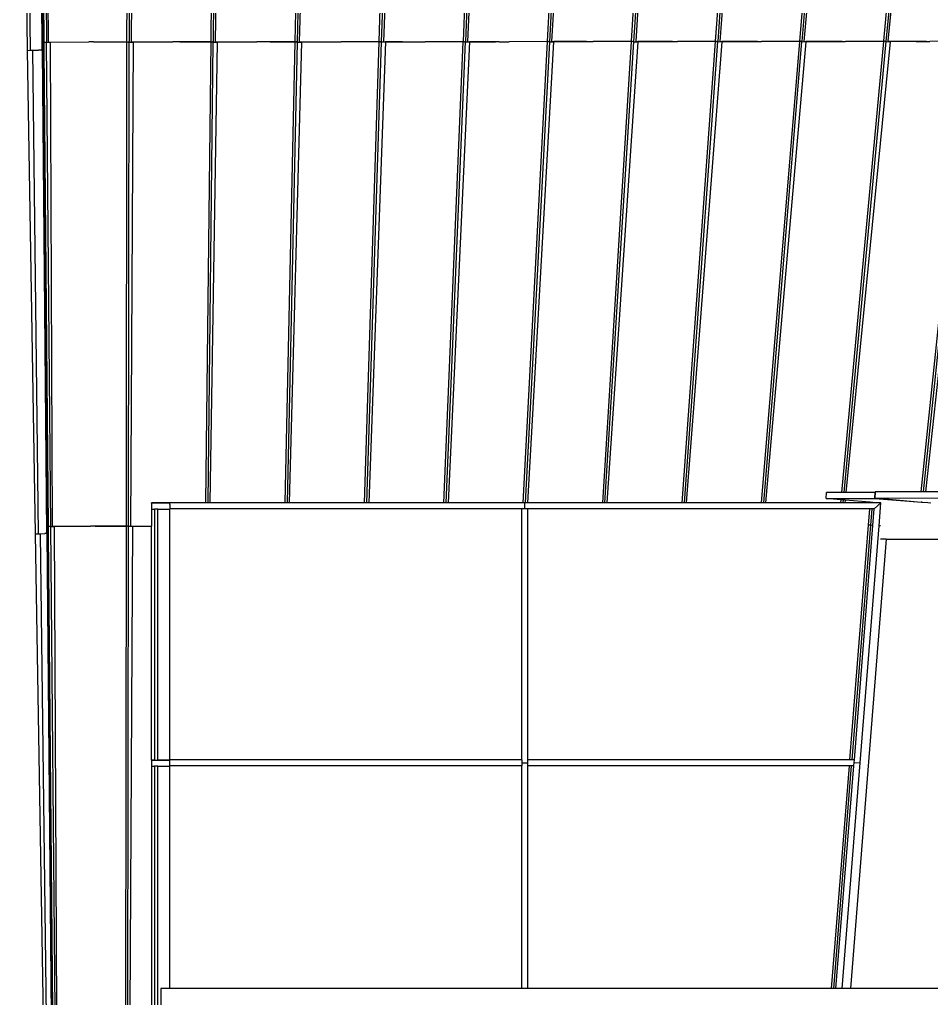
# Model space of a CAD drawing. Extents: x -21493 to 32459, y -48437 to 49697.
# Drawn here: x -12505 to -4994, y 33568 to 41633 of the extents above; entities that cross this region are included whole.
import ezdxf

# ---------------------------------------------------------------- set-up
doc = ezdxf.new("R2010")
doc.units = 0
doc.layers.get('0').update_dxf_attribs({"linetype": 'CONTINUOUS'})
doc.layers.add('SECTIONCUTEDGES', color=7, linetype='CONTINUOUS')

msp = doc.modelspace()

# ---------------------------------------------------------------- linework, layer by layer
for p, q in [((-12280.5, 41444), (-12316.8, 45432.2)), ((-12267.1, 41447.7), (-12285.1, 45433.5)), ((-11618.4, 45435.9), (-11622.9, 41449.3)), ((-11600.3, 41446.2), (-11595.8, 45434.3)), ((-11563.4, 45435.3), (-11586.1, 41448.3)), ((-10885.1, 45436.5), (-10930.2, 41450.1)), ((-10907.6, 41446.9), (-10862.4, 45435.1)), ((-10830, 45435.6), (-10893.4, 41449)), ((-10151.7, 45437.1), (-10237.6, 41450.9)), ((-10215, 41447.6), (-10129, 45435.8)), ((-10096.6, 45436), (-10200.7, 41449.6)), ((-9418.3, 45437.7), (-9544.9, 41451.7)), ((-9522.4, 41448.4), (-9395.6, 45436.5)), ((-9363.2, 45436.3), (-9508.1, 41450.2)), ((-8684.8, 45438.3), (-8852.2, 41452.5)), ((-8829.7, 41449.1), (-8662.2, 45437.2)), ((-8629.8, 45436.7), (-8815.4, 41450.8)), ((-7951.4, 45439), (-8159.5, 41453.4)), ((-8137, 41449.8), (-7928.8, 45438)), ((-7896.4, 45437), (-8122.7, 41451.4)), ((-7218, 45439.6), (-7466.8, 41454.2)), ((-7444.4, 41450.5), (-7195.4, 45438.7)), ((-7163, 45437.4), (-7430, 41452)), ((-6484.6, 45440.2), (-6774.1, 41455)), ((-6751.7, 41451.2), (-6462, 45439.4)), ((-6429.6, 45437.7), (-6737.3, 41452.6)), ((-5751.2, 45440.8), (-6081.3, 41455.8)), ((-6059, 41452), (-5728.6, 45440.1)), ((-5696.2, 45438.1), (-6044.6, 41453.2)), ((-5017.8, 45441.4), (-5388.6, 41456.6)), ((-5366.3, 41452.7), (-4995.1, 45440.8)), ((-4962.8, 45438.4), (-5351.9, 41453.9)), ((-12438.4, 41381.1), (-12504.7, 45363.6)), ((-12461.7, 45364.1), (-12417, 41381)), ((-12356.7, 45365.3), (-12320.5, 41384.2)), ((-12310.1, 41381), (-12346.4, 45365.1)), ((-12339.4, 45365), (-12303.8, 41447)), ((-8852.5, 41452.6), (-8852.6, 41450.3)), ((-8852.2, 41452.5), (-8852.5, 41452.6)), ((-8852.5, 41452.6), (-8852.2, 41452.5)), ((-8852.2, 41452.5), (-8852.2, 41452.4)), ((-8852.2, 41452.5), (-8852.2, 41452.5)), ((-8852.2, 41452.4), (-8841.4, 41450.8)), ((-8159.8, 41453.4), (-8159.9, 41450.9)), ((-8159.5, 41453.3), (-8159.8, 41453.4)), ((-8159.8, 41453.4), (-8159.5, 41453.4)), ((-8159.5, 41453.4), (-8159.5, 41453.3)), ((-8159.5, 41453.3), (-8159.5, 41453.3)), ((-8159.5, 41453.3), (-8148.7, 41451.6)), ((-7467.1, 41454.2), (-7467.2, 41451.5)), ((-7466.8, 41454.2), (-7467.1, 41454.2)), ((-7467.1, 41454.2), (-7466.8, 41454.2)), ((-7466.8, 41454.2), (-7466.8, 41454.1)), ((-7466.8, 41454.2), (-7466.8, 41454.2)), ((-7466.8, 41454.1), (-7456, 41452.4)), ((-7450.3, 41451.4), (-7456, 41452.4)), ((-6774.4, 41455), (-6774.6, 41452.1)), ((-6774.1, 41455), (-6774.4, 41455)), ((-6774.4, 41455), (-6774.1, 41455)), ((-6774.1, 41455), (-6774.1, 41454.9)), ((-6774.1, 41455), (-6774.1, 41455)), ((-6774.1, 41454.9), (-6763.3, 41453.2)), ((-6756.2, 41451.9), (-6763.3, 41453.2)), ((-6763.3, 41453.2), (-6755.9, 41451.9)), ((-6737.3, 41452.6), (-6719.9, 41451.7)), ((-6737.3, 41452.6), (-6617.4, 41452.5)), ((-6617.4, 41452.5), (-6617.5, 41451.9)), ((-6617.4, 41452.5), (-6506.3, 41452.3)), ((-6081.9, 41452.7), (-6396.9, 37651.1)), ((-6081.9, 41452.7), (-6393.8, 41452.2)), ((-6081.6, 41455.8), (-6081.9, 41452.7)), ((-6081.4, 41455.8), (-6081.6, 41455.8)), ((-6081.6, 41455.8), (-6081.3, 41455.8)), ((-6081.4, 41455.8), (-6081.4, 41455.7)), ((-6081.3, 41455.8), (-6081.4, 41455.8)), ((-6081.4, 41455.7), (-6070.6, 41453.9)), ((-6062, 41452.4), (-6070.6, 41453.9)), ((-6070.6, 41453.9), (-6061.6, 41452.4)), ((-6061.6, 41452.4), (-6062, 41452.4)), ((-6060.5, 41452.2), (-6062, 41452.4)), ((-6061.6, 41452.4), (-6059.9, 41452.1)), ((-6044.6, 41453.2), (-6027.2, 41452.1)), ((-6044.6, 41453.2), (-5924.6, 41453)), ((-5924.6, 41453), (-5924.7, 41452.4)), ((-5813.5, 41452.6), (-5924.7, 41452.4)), ((-5924.6, 41453), (-5813.5, 41452.9)), ((-5813.5, 41452.6), (-5813.5, 41452.9)), ((-5813.5, 41452.9), (-5790.8, 41452.8)), ((-5790.8, 41452.6), (-5813.5, 41452.6)), ((-5790.8, 41452.8), (-5790.8, 41452.6)), ((-5790.8, 41452.8), (-5729.9, 41452.7)), ((-5729.9, 41452.7), (-5790.8, 41452.6)), ((-5389.2, 41453.3), (-5735.1, 37736.3)), ((-5729.9, 41452.7), (-5701.1, 41452.7)), ((-5713.7, 37736.3), (-5367.8, 41452.9)), ((-5389.2, 41453.3), (-5701.1, 41452.7)), ((-5388.9, 41456.7), (-5389.2, 41453.3)), ((-5388.6, 41456.6), (-5388.9, 41456.7)), ((-5388.9, 41456.7), (-5388.6, 41456.6)), ((-5388.6, 41456.6), (-5388.6, 41456.6)), ((-5388.6, 41456.6), (-5388.6, 41456.6)), ((-5388.6, 41456.6), (-5377.9, 41454.7)), ((-5367.8, 41452.9), (-5377.9, 41454.7)), ((-5377.9, 41454.7), (-5367.2, 41452.8)), ((-5367.2, 41452.8), (-5367.8, 41452.9)), ((-5367.2, 41452.8), (-5366.3, 41452.7)), ((-5366.3, 41452.7), (-5335, 41450.4)), ((-5351.9, 41453.9), (-5334.5, 41452.5)), ((-5351.9, 41453.9), (-5231.8, 41453.6)), ((-5231.9, 41452.8), (-5334.5, 41452.6)), ((-5334.5, 41452.5), (-5334.3, 41452.5)), ((-5231.8, 41453.6), (-5231.9, 41452.8)), ((-5120.7, 41453), (-5231.9, 41452.8)), ((-5231.8, 41453.6), (-5120.7, 41453.4)), ((-5120.7, 41453), (-5120.7, 41453.4)), ((-5120.7, 41453.4), (-5119.5, 41453.4)), ((-5119.5, 41453), (-5120.7, 41453)), ((-5119.5, 41453.4), (-5119.5, 41453)), ((-5119.5, 41453.4), (-5118.8, 41453.4)), ((-5118.8, 41453), (-5119.5, 41453)), ((-5118.8, 41453), (-5118.8, 41453.4)), ((-5118.8, 41453.4), (-5097.9, 41453.4)), ((-5097.9, 41453.1), (-5118.8, 41453)), ((-5097.9, 41453.4), (-5097.9, 41453.1)), ((-5097.9, 41453.4), (-5033.6, 41453.2)), ((-5033.6, 41453.2), (-5097.9, 41453.1)), ((-4696.5, 41454), (-5080, 37741)), ((-5058.5, 37741), (-4675, 41453.6)), ((-5033.6, 41453.2), (-5008.4, 41453.2)), ((-4696.5, 41454), (-5008.4, 41453.2)), ((-12439.6, 41379.7), (-12438.4, 41381.1)), ((-12438.4, 41379.8), (-12439.6, 41379.7)), ((-12373.2, 37396.4), (-12439.6, 41379.7)), ((-12438.4, 41379.8), (-12438.4, 41381.1)), ((-12438.4, 41379.4), (-12398.2, 41380)), ((-12438.4, 41379.4), (-12438.4, 41379.8)), ((-12417, 41381), (-12398.2, 41381.1)), ((-12398.2, 41381.1), (-12348.6, 41381.3)), ((-12398.2, 41381.1), (-12398.2, 41380)), ((-12398.2, 41380), (-12351.8, 37397)), ((-12324.4, 41381.4), (-12348.6, 41381.5)), ((-12324.4, 41381.4), (-12318.4, 41381.4)), ((-12318.4, 41381.3), (-12324.4, 41381.4)), ((-12320.5, 41384.2), (-12318.4, 41383.5)), ((-12318.4, 41383.5), (-12318.4, 41381.4)), ((-12318.4, 41383.5), (-12310.9, 41381.2)), ((-12318.4, 41381.4), (-12318.4, 41381.3)), ((-12318.4, 41381.3), (-12282.2, 37400.3)), ((-12274.7, 37397), (-12310.9, 41381.2)), ((-12310.9, 41381.2), (-12310.1, 41381)), ((-12310.1, 41381), (-12304.1, 41381.1)), ((-12304.7, 41446.9), (-12303.8, 41447)), ((-12304.7, 41446.9), (-12304.1, 41381.1)), ((-12303.8, 41446.8), (-12304.7, 41446.9)), ((-12304.1, 41381.1), (-12268.4, 37458.9)), ((-12303.8, 41447), (-12303.8, 41446.8)), ((-12282.7, 41444.1), (-12303.8, 41446.8)), ((-12303.8, 41446.8), (-12281.5, 41444.2)), ((-12281.5, 41444.2), (-12282.7, 41444.1)), ((-12246.4, 37455.9), (-12282.7, 41444.1)), ((-12281.5, 41444.2), (-12280.5, 41444)), ((-12280.5, 41444), (-12250.5, 41445.4)), ((-12267.1, 41447.7), (-12250, 41447.8)), ((-12250.5, 41445.4), (-12250, 41445.4)), ((-12232.8, 37459.7), (-12250.5, 41445.4)), ((-12250, 41447.8), (-11935.2, 41448.1)), ((-11897, 41448.1), (-11935.2, 41448.1)), ((-11897, 41448.1), (-11790.9, 41448.2)), ((-11790.9, 41448), (-11897, 41448.1)), ((-11790.9, 41448.2), (-11790.9, 41448)), ((-11790.9, 41448.2), (-11787.5, 41448.2)), ((-11787.5, 41448), (-11790.9, 41448)), ((-11787.5, 41448.2), (-11709.5, 41448.3)), ((-11787.5, 41448), (-11787.5, 41448.2)), ((-11709.5, 41447.9), (-11787.5, 41448)), ((-11709.5, 41448.3), (-11709.5, 41447.9)), ((-11709.5, 41448.3), (-11666.7, 41448.3)), ((-11666.7, 41447.9), (-11709.5, 41447.9)), ((-11666.7, 41448.3), (-11623.2, 41448.4)), ((-11666.7, 41448.3), (-11666.7, 41447.9)), ((-11623.2, 41447.8), (-11666.7, 41447.9)), ((-11623.2, 41447.8), (-11627.7, 37461.2)), ((-11623.2, 41449.2), (-11622.9, 41449.3)), ((-11622.9, 41449.2), (-11623.2, 41449.2)), ((-11623.2, 41449.2), (-11623.2, 41448.4)), ((-11623.2, 41448.4), (-11623.2, 41447.8)), ((-11622.9, 41449.3), (-11622.9, 41449.2)), ((-11622.9, 41449.2), (-11622.9, 41449.1)), ((-11622.9, 41449.1), (-11612.1, 41447.7)), ((-11601.8, 41446.3), (-11612.1, 41447.7)), ((-11612.1, 41447.7), (-11601.2, 41446.3)), ((-11606.3, 37458.1), (-11601.8, 41446.3)), ((-11601.2, 41446.3), (-11601.8, 41446.3)), ((-11601.2, 41446.3), (-11600.3, 41446.2)), ((-11600.3, 41446.2), (-11568.9, 41447.2)), ((-11568.9, 41447.2), (-11591.9, 37460.3)), ((-11586.1, 41448.3), (-11568.6, 41448.4)), ((-11568.9, 41447.2), (-11568.6, 41447.2)), ((-11568.6, 41448.4), (-11242.5, 41448.6)), ((-11185.1, 41448.6), (-11242.5, 41448.6)), ((-11185.1, 41448.6), (-10930.5, 41448.8)), ((-10930.6, 41448.5), (-11185.1, 41448.6)), ((-10930.6, 41448.5), (-10973.6, 37651.1)), ((-10952.2, 37651.1), (-10909.1, 41447)), ((-10876.2, 41447.5), (-10936.9, 37651.1)), ((-10930.5, 41448.8), (-10930.6, 41448.5)), ((-10930.2, 41450), (-10930.5, 41450.1)), ((-10930.5, 41450.1), (-10930.2, 41450.1)), ((-10930.5, 41450.1), (-10930.5, 41448.8)), ((-10930.2, 41450.1), (-10930.2, 41450)), ((-10930.2, 41450), (-10930.2, 41449.9)), ((-10930.2, 41449.9), (-10919.4, 41448.5)), ((-10909.1, 41447), (-10919.4, 41448.5)), ((-10919.4, 41448.5), (-10908.6, 41447)), ((-10908.6, 41447), (-10909.1, 41447)), ((-10908.6, 41447), (-10907.6, 41446.9)), ((-10907.6, 41446.9), (-10876.2, 41447.5)), ((-10893.4, 41449), (-10876, 41449)), ((-10876.2, 41447.5), (-10876, 41447.5)), ((-10876, 41449), (-10549.9, 41449.1)), ((-10442, 41449.1), (-10549.9, 41449.1)), ((-10442, 41449.1), (-10237.9, 41449.2)), ((-10237.9, 41449.1), (-10442, 41449.1)), ((-10237.9, 41449.1), (-10319.8, 37651.1)), ((-10298.3, 37651.1), (-10216.5, 41447.7)), ((-10183.6, 41447.9), (-10283.1, 37651.1)), ((-10237.6, 41450.8), (-10237.9, 41450.9)), ((-10237.9, 41450.9), (-10237.6, 41450.9)), ((-10237.9, 41450.9), (-10237.9, 41449.2)), ((-10237.9, 41449.2), (-10237.9, 41449.1)), ((-10237.6, 41450.9), (-10237.6, 41450.8)), ((-10237.6, 41450.8), (-10237.6, 41450.8)), ((-10237.6, 41450.8), (-10227.5, 41449.4)), ((-10224.1, 41448.9), (-10227.5, 41449.4)), ((-10216.5, 41447.7), (-10224.1, 41448.9)), ((-10224.1, 41448.9), (-10215.9, 41447.8)), ((-10224.1, 41448.9), (-10224.1, 41448.9)), ((-10215.9, 41447.8), (-10216.5, 41447.7)), ((-10215.9, 41447.8), (-10215, 41447.6)), ((-10215, 41447.6), (-10183.6, 41447.9)), ((-10200.7, 41449.6), (-10183.3, 41449.6)), ((-10183.6, 41447.9), (-10183.3, 41447.9)), ((-10183.3, 41449.6), (-9857.2, 41449.6)), ((-9545.2, 41449.7), (-9857.2, 41449.6)), ((-9545.2, 41449.7), (-9665.9, 37651.1)), ((-9644.5, 37651.1), (-9523.9, 41448.5)), ((-9490.9, 41448.3), (-9629.3, 37651.1)), ((-9544.9, 41451.7), (-9545.2, 41451.7)), ((-9545.2, 41451.7), (-9544.9, 41451.7)), ((-9545.2, 41451.7), (-9545.2, 41449.7)), ((-9544.9, 41451.7), (-9544.9, 41451.6)), ((-9544.9, 41451.7), (-9544.9, 41451.7)), ((-9544.9, 41451.6), (-9536.4, 41450.4)), ((-9531.8, 41449.7), (-9536.4, 41450.4)), ((-9531.5, 41449.7), (-9531.8, 41449.7)), ((-9531.5, 41449.6), (-9531.5, 41449.7)), ((-9531.5, 41449.6), (-9531.5, 41449.7)), ((-9523.9, 41448.5), (-9531.5, 41449.6)), ((-9531.5, 41449.6), (-9523.1, 41448.5)), ((-9523.1, 41448.5), (-9523.9, 41448.5)), ((-9523.1, 41448.5), (-9522.4, 41448.4)), ((-9522.4, 41448.4), (-9490.9, 41448.3)), ((-9508.1, 41450.2), (-9351.1, 41450.2)), ((-9508.1, 41450.2), (-9490.6, 41450)), ((-9490.9, 41448.3), (-9490.7, 41448.3)), ((-9351.1, 41450.2), (-9490.6, 41450.1)), ((-9490.6, 41450), (-9490.4, 41450)), ((-9351.1, 41450.2), (-9164.5, 41450.1)), ((-8852.6, 41450.3), (-9164.5, 41450.1)), ((-8852.6, 41450.3), (-9012.1, 37651.1)), ((-8990.7, 37651.1), (-8831.2, 41449.2)), ((-8798.3, 41448.6), (-8975.4, 37651.1)), ((-8838, 41450.3), (-8841.4, 41450.8)), ((-8837.8, 41450.3), (-8838, 41450.3)), ((-8831.2, 41449.2), (-8837.8, 41450.3)), ((-8837.8, 41450.3), (-8830.6, 41449.2)), ((-8830.6, 41449.2), (-8831.2, 41449.2)), ((-8830.6, 41449.2), (-8829.7, 41449.1)), ((-8829.7, 41449.1), (-8798.3, 41448.6)), ((-8815.4, 41450.8), (-8797.9, 41450.5)), ((-8815.4, 41450.8), (-8695.7, 41450.7)), ((-8798.3, 41448.6), (-8798, 41448.6)), ((-8695.8, 41450.6), (-8797.9, 41450.5)), ((-8797.9, 41450.5), (-8797.7, 41450.5)), ((-8695.7, 41450.7), (-8695.8, 41450.6)), ((-8584.6, 41450.7), (-8695.8, 41450.6)), ((-8695.7, 41450.7), (-8584.6, 41450.7)), ((-8555.3, 41450.7), (-8584.6, 41450.7)), ((-8584.6, 41450.7), (-8584.6, 41450.7)), ((-8555.3, 41450.7), (-8471.9, 41450.6)), ((-8159.9, 41450.9), (-8471.9, 41450.6)), ((-8159.9, 41450.9), (-8358.3, 37651.1)), ((-8336.8, 37651.1), (-8138.5, 41450)), ((-8105.6, 41449), (-8321.6, 37651.1)), ((-8144.2, 41450.9), (-8148.7, 41451.6)), ((-8144, 41450.9), (-8144.2, 41450.9)), ((-8138.5, 41450), (-8144, 41450.9)), ((-8144, 41450.9), (-8137.9, 41449.9)), ((-8137.9, 41449.9), (-8138.5, 41450)), ((-8137.9, 41449.9), (-8137, 41449.8)), ((-8137, 41449.8), (-8105.6, 41449)), ((-8122.7, 41451.4), (-8105.3, 41450.9)), ((-8122.7, 41451.4), (-8003, 41451.3)), ((-8105.6, 41449), (-8105.4, 41449)), ((-8003, 41451), (-8105.3, 41450.9)), ((-8105.3, 41450.9), (-8105, 41450.9)), ((-8003, 41451.3), (-8003, 41451)), ((-8003, 41451.3), (-7891.9, 41451.2)), ((-7891.9, 41451.1), (-8003, 41451)), ((-7891.9, 41451.1), (-7891.9, 41451.2)), ((-7869.2, 41451.2), (-7891.9, 41451.1)), ((-7891.9, 41451.2), (-7869.2, 41451.2)), ((-7869.2, 41451.2), (-7869.2, 41451.2)), ((-7834.1, 41451.2), (-7869.2, 41451.2)), ((-7869.2, 41451.2), (-7834.1, 41451.2)), ((-7834.1, 41451.2), (-7779.2, 41451.1)), ((-7467.2, 41451.5), (-7779.2, 41451.1)), ((-7467.2, 41451.5), (-7704.5, 37651.1)), ((-7683, 37651.1), (-7445.9, 41450.7)), ((-7413, 41449.3), (-7667.8, 37651.1)), ((-7450, 41451.4), (-7450.3, 41451.4)), ((-7445.9, 41450.7), (-7450, 41451.4)), ((-7450, 41451.4), (-7445.3, 41450.7)), ((-7445.3, 41450.7), (-7445.9, 41450.7)), ((-7445.3, 41450.7), (-7444.4, 41450.5)), ((-7444.4, 41450.5), (-7413, 41449.3)), ((-7430, 41452), (-7412.6, 41451.3)), ((-7430, 41452), (-7407.8, 41452)), ((-7413, 41449.3), (-7412.7, 41449.3)), ((-7407.9, 41451.4), (-7412.6, 41451.3)), ((-7412.6, 41451.3), (-7412.4, 41451.3)), ((-7407.9, 41451.4), (-7407.8, 41452)), ((-7128.1, 41451.7), (-7407.9, 41451.4)), ((-7407.8, 41452), (-7128.1, 41451.7)), ((-7128.1, 41451.7), (-7086.5, 41451.6)), ((-6774.6, 41452.1), (-7086.5, 41451.6)), ((-6774.6, 41452.1), (-7050.7, 37651.1)), ((-7029.2, 37651.1), (-6753.2, 41451.4)), ((-6720.3, 41449.7), (-7014, 37651.1)), ((-6755.9, 41451.9), (-6756.2, 41451.9)), ((-6753.2, 41451.4), (-6756.2, 41451.9)), ((-6755.9, 41451.9), (-6752.6, 41451.4)), ((-6752.6, 41451.4), (-6753.2, 41451.4)), ((-6752.6, 41451.4), (-6751.7, 41451.2)), ((-6751.7, 41451.2), (-6720.3, 41449.7)), ((-6720.3, 41449.7), (-6720.1, 41449.7)), ((-6617.5, 41451.9), (-6719.9, 41451.8)), ((-6719.9, 41451.7), (-6719.7, 41451.7)), ((-6506.3, 41452.1), (-6617.5, 41451.9)), ((-6506.3, 41452.1), (-6506.3, 41452.3)), ((-6506.3, 41452.3), (-6483.6, 41452.3)), ((-6483.6, 41452.1), (-6506.3, 41452.1)), ((-6483.6, 41452.3), (-6483.6, 41452.1)), ((-6483.6, 41452.3), (-6427.7, 41452.2)), ((-6427.7, 41452.2), (-6483.6, 41452.1)), ((-6427.7, 41452.2), (-6393.8, 41452.2)), ((-6375.4, 37651.1), (-6060.5, 41452.2)), ((-6027.6, 41450.1), (-6360.1, 37651.1)), ((-6059.9, 41452.1), (-6060.5, 41452.2)), ((-6059.9, 41452.1), (-6059, 41452)), ((-6059, 41452), (-6027.6, 41450.1)), ((-6027.6, 41450.1), (-6027.4, 41450)), ((-5924.7, 41452.4), (-6027.2, 41452.2)), ((-6027.2, 41452.1), (-6027, 41452.1)), ((-5335, 41450.4), (-5698, 37736.3)), ((-5335, 41450.4), (-5334.7, 41450.4)), ((-4642.3, 41450.8), (-5042.8, 37741)), ((-5861, 37686.5), (-5857.8, 37736.4)), ((-5861, 37686.5), (-5461, 37686.3)), ((-5740.7, 37677.1), (-5861, 37686.5)), ((-5735.1, 37736.3), (-5857.8, 37736.4)), ((-5740.7, 37677.1), (-5743.1, 37651.1)), ((-5719.4, 37675.4), (-5740.7, 37677.1)), ((-5713.7, 37736.3), (-5735.1, 37736.3)), ((-5721.6, 37651.1), (-5719.4, 37675.4)), ((-5704.1, 37674.2), (-5719.4, 37675.4)), ((-5698, 37736.3), (-5713.7, 37736.3)), ((-5704.1, 37674.2), (-5706.3, 37651.1)), ((-5499.5, 37658.1), (-5704.1, 37674.2)), ((-5457.8, 37736.1), (-5698, 37736.3)), ((-5460.6, 37691.4), (-5461, 37686.3)), ((-5461, 37686.3), (-5073.6, 37655.8)), ((-5460.6, 37691.4), (-5457.3, 37736.1)), ((-5457.8, 37736.1), (-5460.6, 37691.4)), ((-5460.6, 37691.4), (-5077.9, 37656.9)), ((-5460.6, 37691.4), (-4806.8, 37691)), ((-5457.3, 37736.1), (-5457.8, 37736.1)), ((-5457.3, 37736.1), (-5457, 37741.3)), ((-5080, 37741), (-5457, 37741.3)), ((-5058.5, 37741), (-5080, 37741)), ((-5042.8, 37741), (-5058.5, 37741)), ((-4803.2, 37740.8), (-5042.8, 37741)), ((-11417.6, 37651.1), (-11342.6, 37651.1)), ((-11417.6, 37651), (-11417.6, 37651.1)), ((-11417.6, 37650.3), (-11417.6, 37651)), ((-11417.6, 37649.3), (-11417.6, 37650.3)), ((-11341.7, 37650.3), (-11417.6, 37650.3)), ((-11417.6, 37648.6), (-11417.6, 37649.3)), ((-11340.7, 37649.3), (-11417.6, 37649.3)), ((-11417.6, 37598.6), (-11417.6, 37460.4)), ((-11342.6, 37651.1), (-11267.6, 37651.1)), ((-11267.6, 37650.3), (-11341.7, 37650.3)), ((-11267.6, 37649.3), (-11340.7, 37649.3)), ((-11267.6, 37651.1), (-11267.6, 37650.3)), ((-10973.6, 37651.1), (-11267.6, 37651.1)), ((-11267.6, 37650.3), (-11267.6, 37649.3)), ((-11267.6, 37648.6), (-11267.6, 37649.3)), ((-11267.6, 35533.8), (-11267.6, 37598.6)), ((-8367.6, 37601.1), (-11267.5, 37601.1)), ((-10952.2, 37651.1), (-10973.6, 37651.1)), ((-10936.9, 37651.1), (-10952.2, 37651.1)), ((-10319.8, 37651.1), (-10936.9, 37651.1)), ((-10298.3, 37651.1), (-10319.8, 37651.1)), ((-10283.1, 37651.1), (-10298.3, 37651.1)), ((-9665.9, 37651.1), (-10283.1, 37651.1)), ((-9644.5, 37651.1), (-9665.9, 37651.1)), ((-9629.3, 37651.1), (-9644.5, 37651.1)), ((-9012.1, 37651.1), (-9629.3, 37651.1)), ((-8990.7, 37651.1), (-9012.1, 37651.1)), ((-8975.4, 37651.1), (-8990.7, 37651.1)), ((-8358.3, 37651.1), (-8975.4, 37651.1)), ((-8342.6, 37601.1), (-8367.6, 37601.1)), ((-8367.6, 35533.8), (-8367.6, 37601.1)), ((-8342.6, 37651.1), (-8358.3, 37651.1)), ((-8342.6, 37601.1), (-8342.6, 37651.1)), ((-8336.8, 37651.1), (-8342.6, 37651.1)), ((-8317.6, 37601.1), (-8342.6, 37601.1)), ((-8321.6, 37651.1), (-8336.8, 37651.1)), ((-7704.5, 37651.1), (-8321.6, 37651.1)), ((-8317.6, 35533.8), (-8317.6, 37601.1)), ((-5504, 37601.1), (-8317.6, 37601.1)), ((-7683, 37651.1), (-7704.5, 37651.1)), ((-7667.8, 37651.1), (-7683, 37651.1)), ((-7050.7, 37651.1), (-7667.8, 37651.1)), ((-7029.2, 37651.1), (-7050.7, 37651.1)), ((-7014, 37651.1), (-7029.2, 37651.1)), ((-6396.9, 37651.1), (-7014, 37651.1)), ((-6375.4, 37651.1), (-6396.9, 37651.1)), ((-6360.1, 37651.1), (-6375.4, 37651.1)), ((-5743.1, 37651.1), (-6360.1, 37651.1)), ((-5721.6, 37651.1), (-5743.1, 37651.1)), ((-5706.3, 37651.1), (-5721.6, 37651.1)), ((-5500, 37651.1), (-5706.3, 37651.1)), ((-5504, 37601.1), (-5514.4, 37468.6)), ((-5482, 37601.1), (-5504, 37601.1)), ((-5499.5, 37658.1), (-5500, 37651.1)), ((-5478, 37651.1), (-5500, 37651.1)), ((-5499.5, 37658.1), (-5477.6, 37656.4)), ((-5492.5, 37466.9), (-5482, 37601.1)), ((-5464.5, 37601.1), (-5482, 37601.1)), ((-5478, 37651.1), (-5477.6, 37656.4)), ((-5410.5, 37651.1), (-5478, 37651.1)), ((-5477.6, 37656.4), (-5410.5, 37651.1)), ((-5475.3, 37465.5), (-5464.5, 37601.1)), ((-5410.5, 37651.1), (-5464.5, 37601.1)), ((-5425.4, 37461.6), (-5410.4, 37651.1)), ((-5410.5, 37651.1), (-5410.4, 37651.1)), ((-5410.4, 37651.1), (-5409.8, 37651.1)), ((-5073.6, 37655.8), (-5078, 37656.6)), ((-5067.4, 37654.7), (-5073.6, 37655.8)), ((-5067.4, 37654.7), (-5067.2, 37656.9)), ((-5022.6, 37650.8), (-5067.4, 37654.7)), ((-4999.7, 37648.9), (-5022.6, 37650.8)), ((-12269.3, 37458.9), (-12268.4, 37458.9)), ((-12268.4, 37458.8), (-12269.3, 37458.9)), ((-12269.3, 37458.9), (-12268.7, 37397.1)), ((-12268.4, 37458.9), (-12268.4, 37458.8)), ((-12248.5, 37456), (-12268.4, 37458.8)), ((-12268.4, 37458.8), (-12247.3, 37456.1)), ((-12247.3, 37456.1), (-12248.5, 37456)), ((-12212.2, 33467.9), (-12248.5, 37456)), ((-12247.3, 37456.1), (-12246.4, 37455.9)), ((-12246.4, 37455.9), (-12215.9, 37457.2)), ((-12232.8, 37459.7), (-12215.4, 37459.7)), ((-12215.9, 37457.2), (-12215.4, 37457.3)), ((-12198.5, 33471.6), (-12215.9, 37457.2)), ((-12215.4, 37459.7), (-11919.9, 37460)), ((-11881.3, 37460), (-11919.9, 37460)), ((-11881.3, 37460), (-11627.9, 37460.3)), ((-11627.9, 37459.8), (-11881.3, 37460)), ((-11627.9, 37459.8), (-11632.4, 33473.2)), ((-11627.7, 37461.2), (-11627.9, 37461.2)), ((-11627.9, 37461.2), (-11627.7, 37461.2)), ((-11627.9, 37461.2), (-11627.9, 37460.3)), ((-11627.9, 37460.3), (-11627.9, 37459.8)), ((-11627.7, 37461.2), (-11627.7, 37461.1)), ((-11627.7, 37461.2), (-11627.7, 37461.2)), ((-11627.7, 37461.1), (-11617.4, 37459.7)), ((-11614.4, 37459.2), (-11617.4, 37459.7)), ((-11614, 37459.2), (-11614.4, 37459.2)), ((-11607.7, 37458.2), (-11614, 37459.2)), ((-11614, 37459.2), (-11607.1, 37458.3)), ((-11614, 37459.2), (-11614, 37459.2)), ((-11612.2, 33470.1), (-11607.7, 37458.2)), ((-11607.1, 37458.3), (-11607.7, 37458.2)), ((-11607.1, 37458.3), (-11606.3, 37458.1)), ((-11606.3, 37458.1), (-11574.4, 37459.1)), ((-11574.4, 37459.1), (-11597.7, 33472.2)), ((-11591.9, 37460.3), (-11574.1, 37460.3)), ((-11574.4, 37459.1), (-11574.1, 37459.1)), ((-11574.1, 37460.3), (-11417.6, 37460.4)), ((-11417.6, 35533.8), (-11417.6, 37460.4)), ((-5514, 37468.6), (-5668.5, 35533.8)), ((-5647.7, 35533.8), (-5493.4, 37467)), ((-5628.1, 35533.8), (-5475.3, 37465.5)), ((-5579.9, 35508.8), (-5425.4, 37461.6)), ((-5514, 37468.6), (-5514.4, 37468.6)), ((-5493.4, 37467), (-5514, 37468.6)), ((-5492.5, 37466.9), (-5493.4, 37467)), ((-5475.3, 37465.5), (-5492.5, 37466.9)), ((-5413.2, 37460.7), (-5425.4, 37461.6)), ((-5413.2, 37460.7), (-5413.1, 37460.6)), ((-12374, 37395.8), (-12373.2, 37396.4)), ((-12373.2, 37395.8), (-12374, 37395.8)), ((-12307.7, 33412.2), (-12374, 37395.8)), ((-12373.2, 37395.8), (-12373.2, 37396.4)), ((-12373.2, 37395.5), (-12334.1, 37395.9)), ((-12373.2, 37395.5), (-12373.2, 37395.8)), ((-12351.8, 37397), (-12334.1, 37397.1)), ((-12334.1, 37397.1), (-12297.7, 37397.3)), ((-12334.1, 37397.1), (-12334.1, 37395.9)), ((-12334.1, 37395.9), (-12286.2, 33413.1)), ((-12280.1, 37397.4), (-12297.7, 37397.4)), ((-12282.2, 37400.3), (-12280.2, 37399.4)), ((-12280.2, 37399.4), (-12280.1, 37397.4)), ((-12280.2, 37399.4), (-12275.2, 37397.2)), ((-12280.1, 37397.4), (-12243.9, 33416.4)), ((-12238.9, 33413.1), (-12275.2, 37397.2)), ((-12275.2, 37397.2), (-12274.7, 37397)), ((-12274.7, 37397), (-12268.7, 37397.1)), ((-12268.7, 37397.1), (-12233, 33470.9)), ((-5365.6, 37351.1), (-5661, 33651.1)), ((-5365.6, 37351.1), (-5414.6, 37351.1)), ((-5365.6, 37351.1), (-4789.5, 37351.1)), ((-11417.6, 35531.9), (-11417.6, 35533.8)), ((-11417.6, 35531.9), (-11392.1, 35531.9)), ((-11417.6, 35531.3), (-11417.6, 35531.9)), ((-11367.1, 35531.9), (-11267.6, 35531.9)), ((-8367.6, 35533.8), (-11267.6, 35533.8)), ((-11267.6, 35531.9), (-11267.6, 35533.8)), ((-11267.6, 35531.9), (-11267.6, 35531.3)), ((-8367.6, 35533.8), (-8367.6, 35508.8)), ((-8367.6, 35508.8), (-8317.6, 35508.8)), ((-8367.6, 35508.8), (-8367.6, 35483.8)), ((-8317.6, 35508.8), (-8317.6, 35533.8)), ((-5668.5, 35533.8), (-8317.6, 35533.8)), ((-8317.6, 35483.8), (-8317.6, 35508.8)), ((-5730.6, 33651.1), (-5579.9, 35508.8)), ((-5647.7, 35533.8), (-5668.5, 35533.8)), ((-5628.1, 35533.8), (-5647.7, 35533.8)), ((-5632.1, 35483.8), (-5629.8, 35512.8)), ((-5629.8, 35512.8), (-5628.1, 35533.8)), ((-5629.8, 35512.8), (-5579.9, 35508.8)), ((-11417.6, 35481.3), (-11417.6, 33472.3)), ((-8367.6, 35483.8), (-11267.6, 35483.8)), ((-11267.6, 33651.1), (-11267.6, 35481.3)), ((-8367.6, 33651.1), (-8367.6, 35483.8)), ((-5672.5, 35483.8), (-8317.6, 35483.8)), ((-8317.6, 33651.1), (-8317.6, 35483.8)), ((-5672.5, 35483.8), (-5818.8, 33651.1)), ((-5798, 33651.1), (-5651.7, 35483.8)), ((-5780.8, 33651.1), (-5632.1, 35483.8)), ((-5651.7, 35483.8), (-5672.5, 35483.8)), ((-5632.1, 35483.8), (-5651.7, 35483.8))]:
    msp.add_line(p, q)
at = {"layer": 'SECTIONCUTEDGES'}
for p, q in [((-11417.6, 37648.6), (-11417.6, 37601.1)), ((-11340.1, 37648.6), (-11417.6, 37648.6)), ((-11417.6, 37601.1), (-11417.6, 37598.6)), ((-11417.6, 37598.6), (-11392.1, 37598.6)), ((-11392.1, 37598.6), (-11392.1, 35531.9)), ((-11367.1, 37598.6), (-11392.1, 37598.6)), ((-11367.1, 35531.9), (-11367.1, 37598.6)), ((-11367.1, 37598.6), (-11267.6, 37598.6)), ((-11267.6, 37648.6), (-11340.1, 37648.6)), ((-11267.6, 37637.7), (-11267.6, 37648.6)), ((-11267.6, 37637.7), (-11267.5, 37601.1)), ((-11267.6, 37598.6), (-11267.5, 37601.1)), ((-11392.1, 35531.3), (-11417.6, 35531.3)), ((-11417.6, 35531.3), (-11417.6, 35508.8)), ((-11417.6, 35508.8), (-11417.6, 35506.9)), ((-11417.6, 35506.9), (-11417.6, 35483.8)), ((-11392.1, 35531.9), (-11392.1, 35531.3)), ((-11392.1, 35531.3), (-11367.1, 35531.3)), ((-11367.1, 35531.3), (-11367.1, 35531.9)), ((-11267.6, 35531.3), (-11367.1, 35531.3)), ((-11267.6, 35483.8), (-11267.6, 35531.3)), ((-11417.6, 35483.8), (-11417.6, 35481.3)), ((-11417.6, 35481.3), (-11392.1, 35481.3)), ((-11392.1, 35481.3), (-11392.1, 31531.9)), ((-11367.1, 35481.3), (-11392.1, 35481.3)), ((-11367.1, 31531.9), (-11367.1, 35481.3)), ((-11367.1, 35481.3), (-11267.6, 35481.3)), ((-11267.6, 35481.3), (-11267.6, 35483.8)), ((-11342.6, 33651.1), (-11342.6, 33351.1)), ((-11267.6, 33651.1), (-11342.6, 33651.1)), ((-8367.6, 33651.1), (-11267.6, 33651.1)), ((-8317.6, 33651.1), (-8367.6, 33651.1)), ((-5818.8, 33651.1), (-8317.6, 33651.1)), ((-5812.2, 33651.1), (-5818.8, 33651.1)), ((-5798, 33651.1), (-5812.2, 33651.1)), ((-5780.8, 33651.1), (-5798, 33651.1)), ((-5730.6, 33651.1), (-5780.8, 33651.1)), ((-5729.5, 33651.1), (-5730.6, 33651.1)), ((-5729.3, 33651.1), (-5729.5, 33651.1)), ((-5661, 33651.1), (-5729.3, 33651.1)), ((-4488.2, 33651.1), (-5661, 33651.1))]:
    msp.add_line(p, q, dxfattribs=at)

doc.saveas('drawing.dxf')
